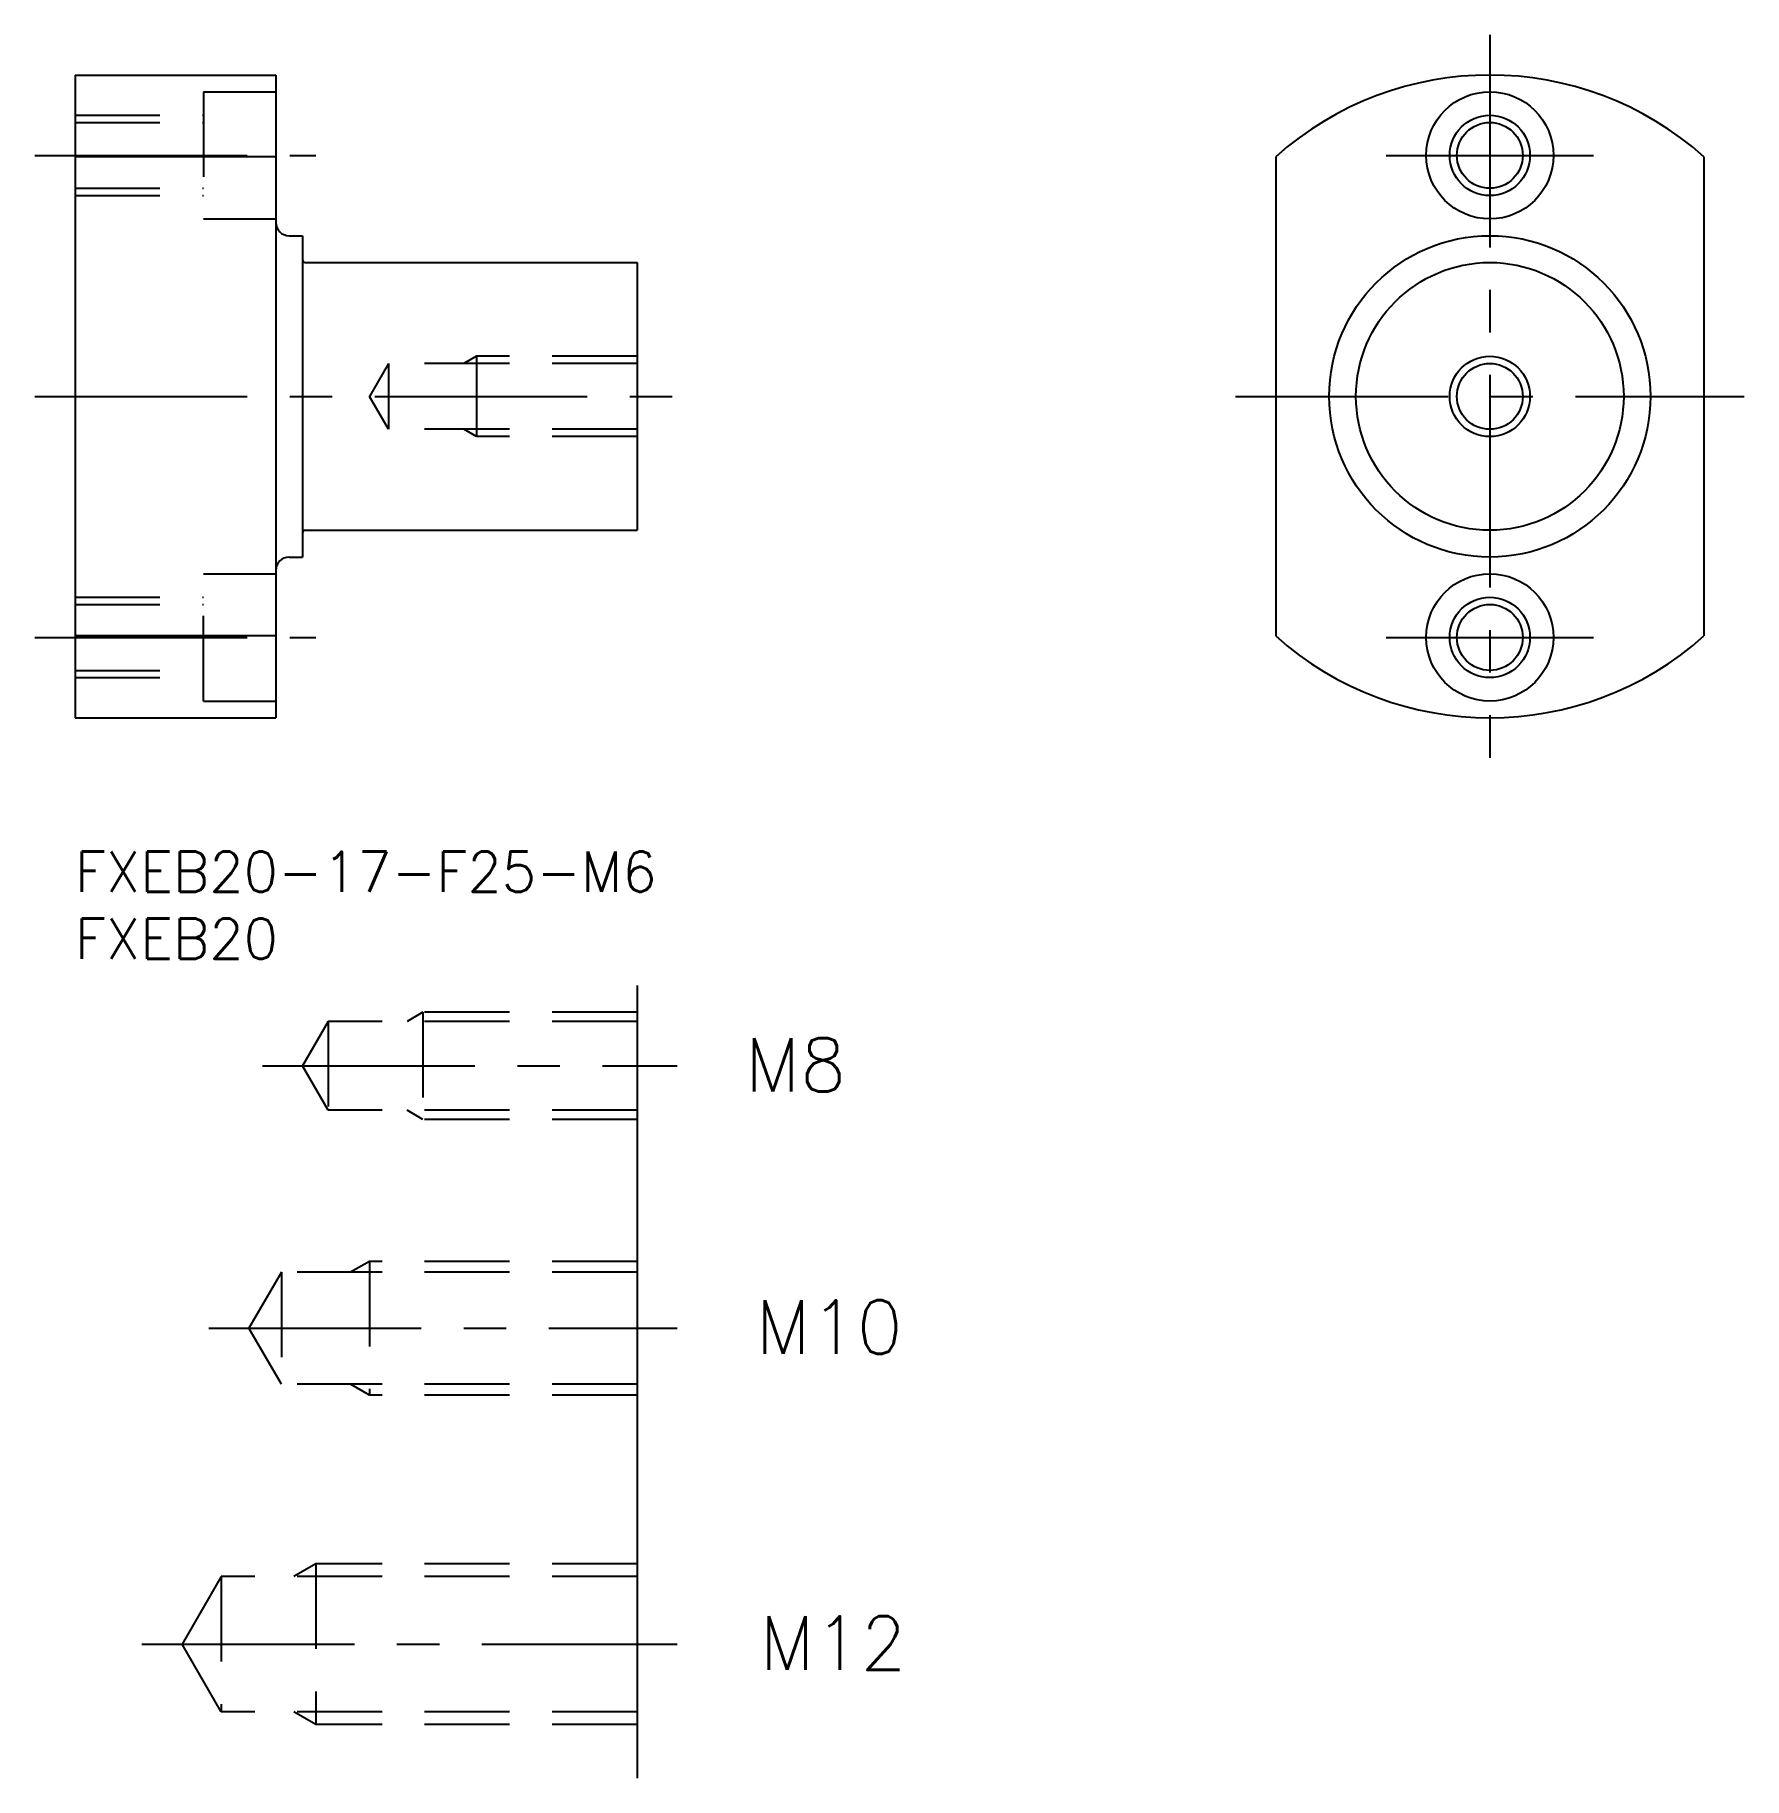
# Model space of a CAD drawing. Extents: x -3 to 125, y -69 to 61.
import ezdxf

# ---------------------------------------------------------------- set-up
doc = ezdxf.new("R2010")
doc.units = 0
doc.header["$LTSCALE"] = 0.5
doc.linetypes.add('CENTER', pattern=[50.8, 31.75, -6.35, 6.35, -6.35])
doc.linetypes.add('DASHED', pattern=[19.05, 12.7, -6.35])
for name, color, linetype in [('MSM_CENTER', 1, 'CENTER'), ('MSM_CONTINUOUS', 7, 'CONTINUOUS'), ('MSM_DASHED', 4, 'DASHED'), ('MSM_NARROW', 5, 'CONTINUOUS'), ('MSM_PART_NUMBER', 7, 'CONTINUOUS')]:
    doc.layers.add(name, color=color, linetype=linetype)
doc.styles.get("Standard").update_dxf_attribs({"font": 'txt.shx', "height": 3, "bigfont": 'bigfont.shx'})

# ---------------------------------------------------------------- blocks, each defined once
blk = doc.blocks.new('*U6')
at = {"layer": 'MSM_PART_NUMBER'}
blk.add_text('FXEB20-17-F25-M6', height=3, dxfattribs=at).set_placement((0, -3))
blk = doc.blocks.new('*U7')
at = {"layer": 'MSM_PART_NUMBER'}
blk.add_text('FXEB20', height=3, dxfattribs=at).set_placement((0, -8))

msp = doc.modelspace()

# ---------------------------------------------------------------- linework, layer by layer
at = {"layer": 'MSM_CENTER'}
for p, q in [((105.71, 61), (105.71, 7)), ((-3, 52), (18, 52)), ((97.96, 52), (113.46, 52)), ((-3, 34), (45, 34)), ((86.71, 34), (124.71, 34)), ((-3, 16), (18, 16)), ((97.96, 16), (113.46, 16)), ((14, -16), (45, -16)), ((10, -35.6), (45, -35.6)), ((5, -59.19), (45, -59.19))]:
    msp.add_line(p, q, dxfattribs=at)
at = {"layer": 'MSM_CONTINUOUS'}
for p, q in [((0, 58), (15, 58)), ((0, 58), (0, 10)), ((15, 58), (15, 10)), ((15, 51.89), (0, 51.89)), ((89.71, 51.89), (89.71, 16.11)), ((121.71, 51.89), (121.71, 16.11)), ((15, 46), (15, 46)), ((16, 46), (17, 46)), ((17, 46), (17, 22)), ((17.2, 44), (42, 44)), ((42, 44), (42, 24)), ((15, 34), (15, 34)), ((17.2, 24), (42, 24)), ((16, 22), (17, 22)), ((15, 16.11), (0, 16.11)), ((0, 10), (15, 10)), ((42, -10), (42, -69.19))]:
    msp.add_line(p, q, dxfattribs=at)
for centre, radius in [((105.71, 52), 4.75), ((105.71, 52), 2.46), ((105.71, 34), 12), ((105.71, 34), 10), ((105.71, 34), 2.46), ((105.71, 16), 4.75), ((105.71, 16), 2.46)]:
    msp.add_circle(centre, radius, dxfattribs=at)
for centre, radius, start, end in [((105.71, 34), 24, 48.1897, 131.8103), ((16, 47), 1, 180, 270), ((17.2, 44.2), 0.2, 180, 270), ((17.2, 23.8), 0.2, 90, 180), ((16, 21), 1, 90, 180), ((105.71, 34), 24, 228.1897, 311.8103)]:
    msp.add_arc(centre, radius, start, end, dxfattribs=at)
at = {"layer": 'MSM_DASHED'}
for p, q in [((9.6, 56.75), (9.6, 47.25)), ((9.6, 56.75), (15, 56.75)), ((0, 55), (9.6, 55)), ((0, 54.46), (9.6, 54.46)), ((0, 49.54), (9.6, 49.54)), ((0, 49), (9.6, 49)), ((9.6, 47.25), (15, 47.25)), ((23.42, 36.46), (22, 34)), ((42, 36.46), (23.42, 36.46)), ((23.42, 36.46), (23.42, 31.54)), ((30, 37), (29.06, 36.46)), ((42, 37), (30, 37)), ((30, 37), (30, 31)), ((23.42, 31.54), (22, 34)), ((42, 31.54), (23.42, 31.54)), ((30, 31), (29.06, 31.54)), ((42, 31), (30, 31)), ((9.6, 11.25), (9.6, 20.75)), ((9.6, 20.75), (15, 20.75)), ((0, 19), (9.6, 19)), ((0, 18.46), (9.6, 18.46)), ((0, 13.54), (9.6, 13.54)), ((0, 13), (9.6, 13)), ((9.6, 11.25), (15, 11.25)), ((18.92, -12.68), (17, -16)), ((18.92, -12.68), (18.92, -19.32)), ((42, -12.68), (18.92, -12.68)), ((26, -12), (24.83, -12.68)), ((26, -12), (26, -20)), ((42, -12), (26, -12)), ((18.92, -19.32), (17, -16)), ((42, -19.32), (18.92, -19.32)), ((26, -20), (24.83, -19.32)), ((42, -20), (26, -20)), ((22, -30.6), (20.59, -31.41)), ((22, -30.6), (22, -40.6)), ((42, -30.6), (22, -30.6)), ((15.42, -31.41), (13, -35.6)), ((15.42, -31.41), (15.42, -39.78)), ((42, -31.41), (15.42, -31.41)), ((15.42, -39.78), (13, -35.6)), ((42, -39.78), (15.42, -39.78)), ((22, -40.6), (20.59, -39.78)), ((42, -40.6), (22, -40.6)), ((18, -53.19), (16.36, -54.14)), ((18, -53.19), (18, -65.19)), ((42, -53.19), (18, -53.19)), ((10.92, -54.14), (8, -59.19)), ((10.92, -54.14), (10.92, -64.25)), ((42, -54.14), (10.92, -54.14)), ((10.92, -64.25), (8, -59.19)), ((42, -64.25), (10.92, -64.25)), ((18, -65.19), (16.36, -64.25)), ((42, -65.19), (18, -65.19))]:
    msp.add_line(p, q, dxfattribs=at)
at = {"layer": 'MSM_NARROW'}
for centre in [(105.71, 52), (105.71, 34), (105.71, 16)]:
    msp.add_circle(centre, 3, dxfattribs=at)

# ---------------------------------------------------------------- block references
at = {"layer": 'MSM_CONTINUOUS'}
for name in ['*U6', '*U7']:
    msp.add_blockref(name, (0, 0), dxfattribs=at)

# ---------------------------------------------------------------- texts
at = {"layer": 'MSM_PART_NUMBER'}
for s, p in [('M8', (50.07, -17.92)), ('M10', (50.86, -37.51)), ('M12', (51.15, -61.11))]:
    msp.add_text(s, height=4, dxfattribs=at).set_placement(p)

doc.saveas('drawing.dxf')
